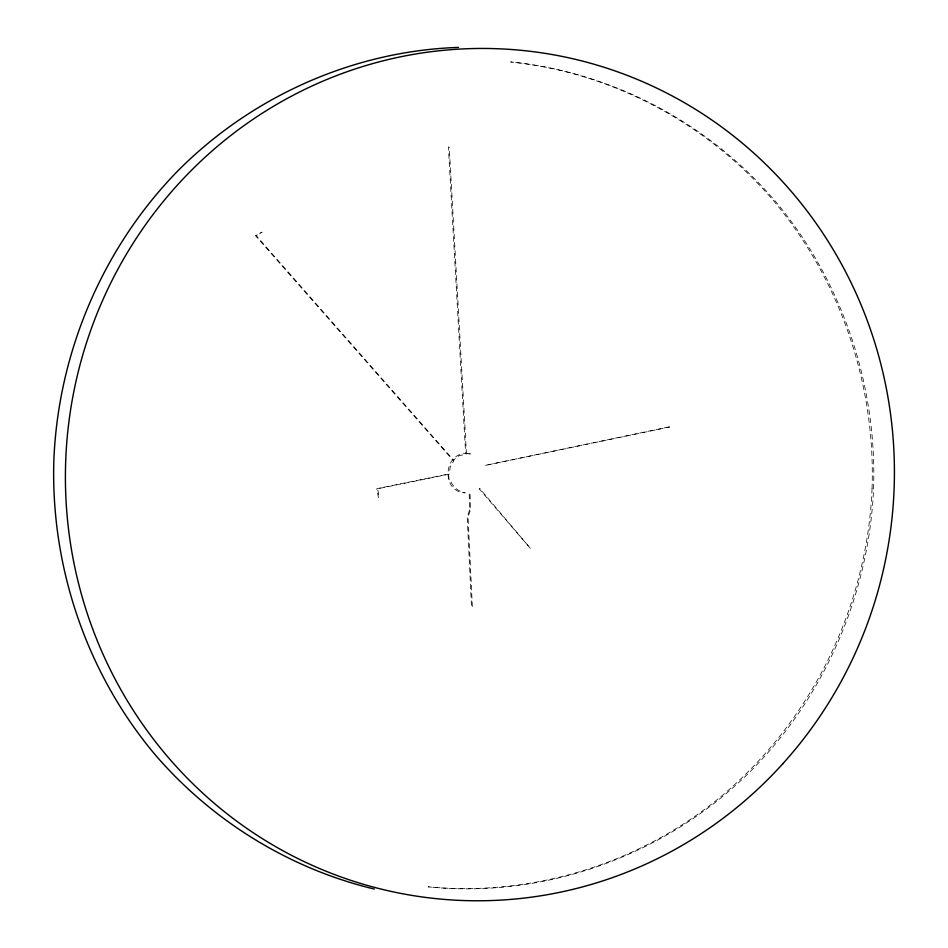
<?xml version="1.0" encoding="UTF-8"?>
<svg xmlns="http://www.w3.org/2000/svg" width="948" height="948" viewBox="0 0 948 948"><rect width="100%" height="100%" fill="white"/><g stroke="black" fill="none" stroke-linecap="round" stroke-linejoin="round"><path stroke-width="0.71" stroke-dasharray="4.74 3.56" d="M468.028 453.713C443.38 450.952 440.464 492.119 465.255 492.841C458.832 491.846 453.215 487.308 450.727 481.323L449.885 481.24L449.068 478.918L448.321 474.071L376.759 488.682L378.43 497.546L379.271 497.629L377.6 488.765L449.174 474.154L450.288 466.878L453.938 460.527L256.209 235.625L262.11 232.142L255.368 235.542L453.097 460.432L458.761 455.893L466.475 453.891L449.234 147.047L448.392 146.952L465.634 453.808M467.186 453.63L470.421 453.938L469.568 453.855M872.053 488.433C867.195 609.493 808.81 727.009 713.714 802.435C633.525 865.382 529.695 896.607 428.081 886.83L429.598 886.984C548.442 898.787 669.928 853.271 753.47 768.283C826.087 693.746 869.126 592.441 873.57 488.587C877.149 384.947 842.144 280.786 775.369 201.284C709.211 123.726 613.605 72.605 512.086 62.106L510.581 61.952C612.1 72.439 707.706 123.572 773.852 201.13C840.639 280.632 875.644 384.781 872.053 488.433M469.592 509.929L467.21 516.755L471.547 607.312L472.388 607.395L468.051 516.838L470.433 510.024L470.042 492.972L469.201 492.889L469.592 509.929M668.861 426.944L484.949 465.456L669.715 427.027L668.861 426.944M479.996 488.812L479.143 488.73L530.477 548.489L479.996 488.812"/><path stroke-width="1.42" d="M458.488 47.4C353.296 50.919 251.339 96.601 177.418 171.304C102.74 247.949 58.48 352.135 53.906 458.951C50.22 565.541 86.221 672.653 154.903 754.43C211.842 820.755 289.247 868.664 374.318 889.058M782.704 763.851A426.292 414.383 -84.1 0 0 573.682 58.942A426.292 414.383 -84.1 0 0 83.365 601.056A426.292 414.383 -84.1 0 0 782.704 763.851"/></g></svg>
